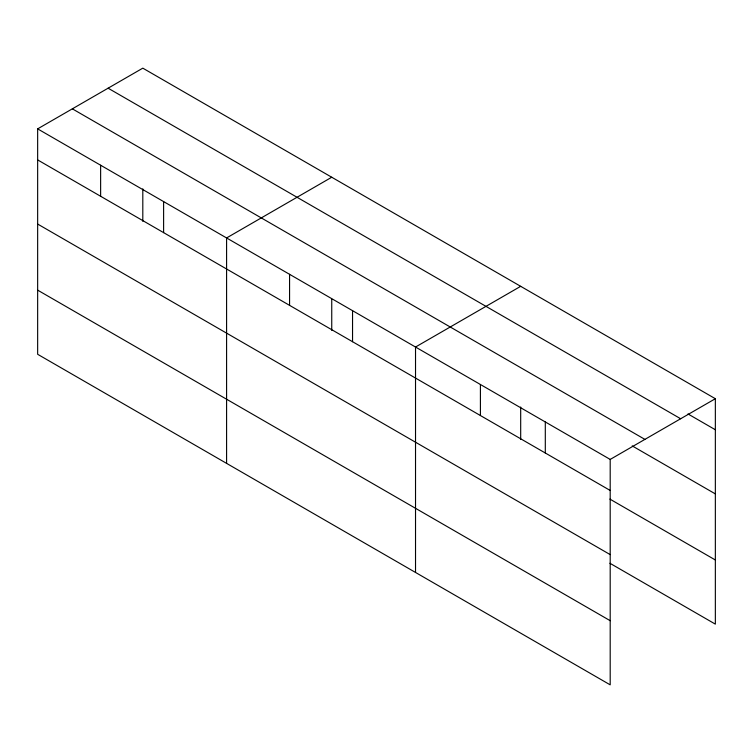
<?xml version="1.0" encoding="UTF-8"?>
<svg xmlns="http://www.w3.org/2000/svg" width="753" height="753" viewBox="0 0 753 753"><rect width="100%" height="100%" fill="white"/><g stroke="black" fill="none" stroke-linecap="round" stroke-linejoin="round"><path stroke-width="1.13" d="M37.65 128.867L610.194 459.424L610.194 684.844L37.65 354.286L37.65 128.867L142.806 68.156L715.35 398.714L715.35 624.133L609.911 563.253M331.744 177.237L226.587 237.948L226.587 463.368M520.69 286.319L415.524 347.029L415.524 572.459M610.194 459.424L715.35 398.714M687.978 413.952L715.35 429.756M108.103 88.195L680.646 418.743M72.354 108.837L644.897 439.385M632.209 445.898L715.35 493.902M37.65 159.909L610.194 490.467M609.911 499.107L715.35 559.987M37.65 224.055L610.194 554.613M37.65 290.14L610.194 620.698M545.304 421.962L545.304 453.005M520.69 407.015L520.69 439.479M480.414 384.501L480.414 415.543M352.545 310.669L352.545 341.711M331.744 299.092L331.744 330.398M289.566 274.308L289.566 305.351M163.608 201.588L163.608 232.63M142.806 188.852L142.806 221.316M100.629 165.227L100.629 196.269"/></g></svg>
